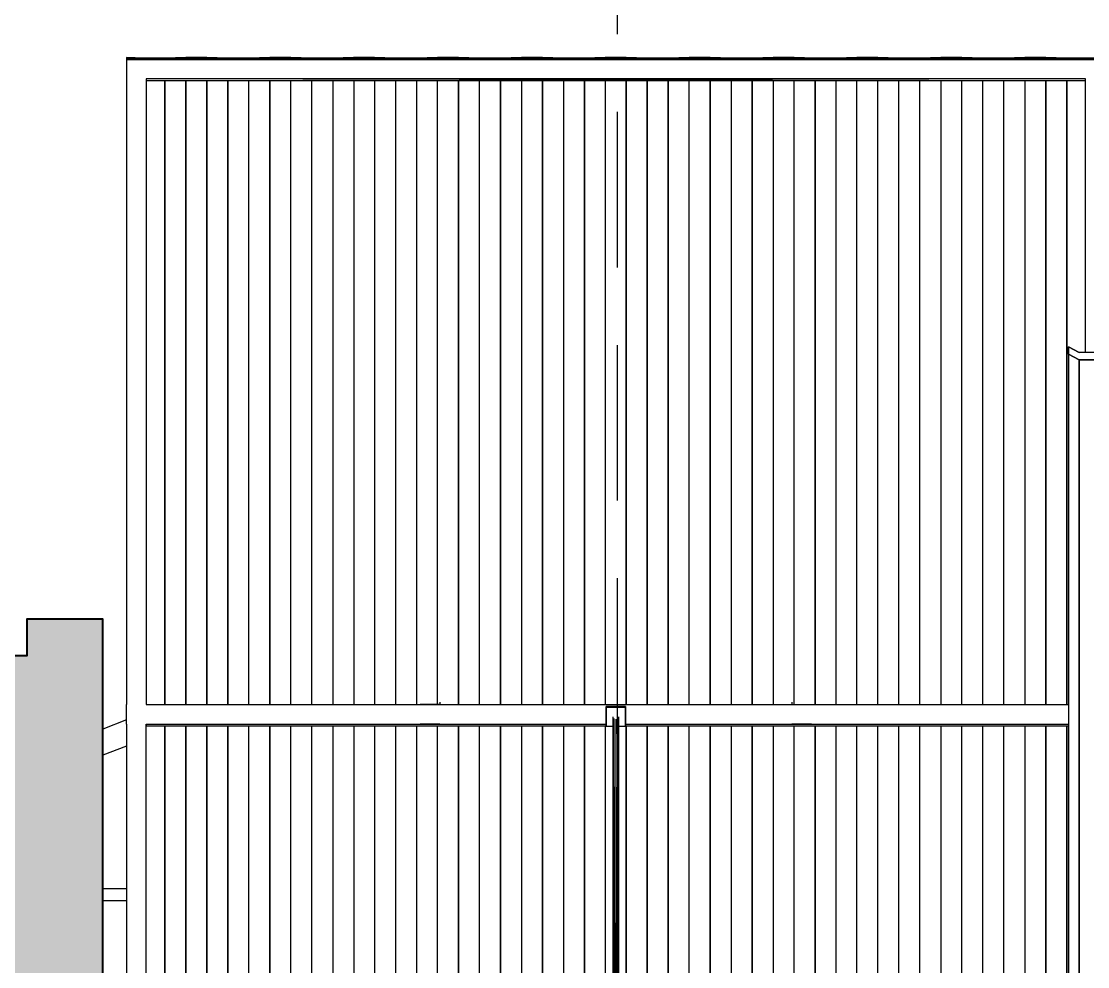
# Model space of a CAD drawing. Extents: x -43 to 90, y 6 to 81.
# Drawn here: x -27.278 to -22.92, y 25.142 to 29.004 of the extents above; entities that cross this region are included whole.
import ezdxf

# ---------------------------------------------------------------- set-up
doc = ezdxf.new("R2010")
doc.units = 0
doc.header["$LTSCALE"] = 0.1
doc.header["$MEASUREMENT"] = 0
doc.linetypes.add('HIDDEN', pattern=[9.525, 6.35, -3.175])
for name, color, linetype in [('cobertura nova', 4, 'CONTINUOUS'), ('hachures cobertura', 252, 'CONTINUOUS'), ('visto', 9, 'CONTINUOUS')]:
    doc.layers.add(name, color=color, linetype=linetype)
doc.layers.add('cortado', color=7, linetype='CONTINUOUS', lineweight=40)
doc.layers.add('hachuras cortado', color=7, linetype='CONTINUOUS', true_color=0xfeffff)

msp = doc.modelspace()

# ---------------------------------------------------------------- hatches: boundary and pattern name
at = {"layer": 'hachuras cortado', "linetype": 'ByBlock'}
msp.add_hatch(color=256, dxfattribs=at).paths.add_polyline_path([(-36.7201, 21.2918), (-36.7201, 20.1319), (-36.2201, 20.1319), (-36.2201, 21.3018), (-33.6669, 21.3018), (-33.6669, 20.1319), (-33.3269, 20.1319), (-33.3269, 21.3018), (-30.5051, 21.3018), (-30.5051, 20.1319), (-30.1351, 20.1319), (-30.1351, 21.3018), (-27.3666, 21.3018), (-27.3666, 20.1319), (-26.9452, 20.1319), (-26.9452, 22.2618), (-26.9452, 25.0018), (-26.9452, 26.5619), (-27.2552, 26.5619), (-27.2552, 26.4119), (-27.772, 26.4119), (-31.9364, 28.7011), (-35.9739, 26.082), (-36.3696, 26.0006), (-36.3696, 26.4119), (-36.6701, 26.4119), (-36.6701, 21.2918)])

# ---------------------------------------------------------------- linework, layer by layer
at = {"layer": 'cobertura nova'}
for p, q in [((-26.8483, 28.8558), (-26.8483, 28.7684)), ((-26.777, 28.8534), (-26.8483, 28.8558)), ((-26.6913, 28.8534), (-26.6056, 28.8563)), ((-26.6056, 28.8563), (-26.6913, 28.8534)), ((-26.6056, 28.8563), (-26.6056, 28.8563)), ((-26.6056, 28.8563), (-26.5199, 28.8563)), ((-26.5199, 28.8563), (-26.6056, 28.8563)), ((-26.5199, 28.8563), (-26.5199, 28.8563)), ((-26.5199, 28.8563), (-26.4342, 28.8534)), ((-26.4342, 28.8534), (-26.5199, 28.8563)), ((-26.3484, 28.8534), (-26.2627, 28.8563)), ((-26.2627, 28.8563), (-26.3484, 28.8534)), ((-26.2627, 28.8563), (-26.2627, 28.8563)), ((-26.2627, 28.8563), (-26.2627, 28.8563)), ((-26.2627, 28.8563), (-26.177, 28.8563)), ((-26.177, 28.8563), (-26.2627, 28.8563)), ((-26.177, 28.8563), (-26.177, 28.8563)), ((-26.177, 28.8563), (-26.0913, 28.8534)), ((-26.0913, 28.8534), (-26.177, 28.8563)), ((-26.0056, 28.8534), (-25.9199, 28.8563)), ((-25.9199, 28.8563), (-26.0056, 28.8534)), ((-25.9199, 28.8563), (-25.9199, 28.8563)), ((-25.9199, 28.8563), (-25.8342, 28.8563)), ((-25.8342, 28.8563), (-25.9199, 28.8563)), ((-25.8342, 28.8563), (-25.8342, 28.8563)), ((-25.8342, 28.8563), (-25.7484, 28.8534)), ((-25.7484, 28.8534), (-25.8342, 28.8563)), ((-25.6627, 28.8534), (-25.577, 28.8563)), ((-25.577, 28.8563), (-25.6627, 28.8534)), ((-25.577, 28.8563), (-25.577, 28.8563)), ((-25.577, 28.8563), (-25.577, 28.8563)), ((-25.577, 28.8563), (-25.4913, 28.8563)), ((-25.4913, 28.8563), (-25.577, 28.8563)), ((-25.4913, 28.8563), (-25.4913, 28.8563)), ((-25.4913, 28.8563), (-25.4913, 28.8563)), ((-25.4913, 28.8563), (-25.4056, 28.8534)), ((-25.4056, 28.8534), (-25.4913, 28.8563)), ((-25.3199, 28.8534), (-25.2342, 28.8563)), ((-25.2342, 28.8563), (-25.3199, 28.8534)), ((-25.2342, 28.8563), (-25.2342, 28.8563)), ((-25.2342, 28.8563), (-25.1484, 28.8563)), ((-25.1484, 28.8563), (-25.2342, 28.8563)), ((-25.1484, 28.8563), (-25.1484, 28.8563)), ((-25.1484, 28.8563), (-25.0627, 28.8534)), ((-25.0627, 28.8534), (-25.1484, 28.8563)), ((-24.977, 28.8534), (-24.8913, 28.8563)), ((-24.8913, 28.8563), (-24.977, 28.8534)), ((-24.8913, 28.8563), (-24.8913, 28.8563)), ((-24.8913, 28.8563), (-24.8056, 28.8563)), ((-24.8056, 28.8563), (-24.8913, 28.8563)), ((-24.8056, 28.8563), (-24.8056, 28.8563)), ((-24.8056, 28.8563), (-24.8056, 28.8563)), ((-24.8056, 28.8563), (-24.7199, 28.8534)), ((-24.7199, 28.8534), (-24.8056, 28.8563)), ((-24.6342, 28.8534), (-24.5484, 28.8563)), ((-24.5484, 28.8563), (-24.6342, 28.8534)), ((-24.5484, 28.8563), (-24.5484, 28.8563)), ((-24.5484, 28.8563), (-24.5484, 28.8563)), ((-24.5484, 28.8563), (-24.4627, 28.8563)), ((-24.4627, 28.8563), (-24.5484, 28.8563)), ((-24.4627, 28.8563), (-24.4627, 28.8563)), ((-24.4627, 28.8563), (-24.4627, 28.8563)), ((-24.4627, 28.8563), (-24.377, 28.8534)), ((-24.377, 28.8534), (-24.4627, 28.8563)), ((-24.2913, 28.8534), (-24.2056, 28.8563)), ((-24.2056, 28.8563), (-24.2913, 28.8534)), ((-24.2056, 28.8563), (-24.2056, 28.8563)), ((-24.2056, 28.8563), (-24.1199, 28.8563)), ((-24.1199, 28.8563), (-24.2056, 28.8563)), ((-24.1199, 28.8563), (-24.1199, 28.8563)), ((-24.1199, 28.8563), (-24.1199, 28.8563)), ((-24.1199, 28.8563), (-24.0342, 28.8534)), ((-24.0342, 28.8534), (-24.1199, 28.8563)), ((-23.9484, 28.8534), (-23.8627, 28.8563)), ((-23.8627, 28.8563), (-23.9484, 28.8534)), ((-23.8627, 28.8563), (-23.8627, 28.8563)), ((-23.8627, 28.8563), (-23.777, 28.8563)), ((-23.777, 28.8563), (-23.8627, 28.8563)), ((-23.777, 28.8563), (-23.777, 28.8563)), ((-23.777, 28.8563), (-23.777, 28.8563)), ((-23.777, 28.8563), (-23.6913, 28.8534)), ((-23.6913, 28.8534), (-23.777, 28.8563)), ((-23.6056, 28.8534), (-23.5199, 28.8563)), ((-23.5199, 28.8563), (-23.6056, 28.8534)), ((-23.5199, 28.8563), (-23.5199, 28.8563)), ((-23.5199, 28.8563), (-23.5199, 28.8563)), ((-23.5199, 28.8563), (-23.4342, 28.8563)), ((-23.4342, 28.8563), (-23.5199, 28.8563)), ((-23.4342, 28.8563), (-23.4342, 28.8563)), ((-23.4342, 28.8563), (-23.4342, 28.8563)), ((-23.4342, 28.8563), (-23.3484, 28.8534)), ((-23.3484, 28.8534), (-23.4342, 28.8563)), ((-23.2627, 28.8534), (-23.177, 28.8563)), ((-23.177, 28.8563), (-23.2627, 28.8534)), ((-23.177, 28.8563), (-23.177, 28.8563)), ((-23.177, 28.8563), (-23.0913, 28.8563)), ((-23.0913, 28.8563), (-23.177, 28.8563)), ((-23.0913, 28.8563), (-23.0913, 28.8563)), ((-23.0913, 28.8563), (-23.0056, 28.8534)), ((-23.0056, 28.8534), (-23.0913, 28.8563)), ((-22.9199, 28.8534), (-22.8342, 28.8563)), ((-22.8342, 28.8563), (-22.9199, 28.8534)), ((-26.7769, 28.8496), (-26.8483, 28.8521)), ((-26.8483, 28.8521), (-26.7769, 28.8496)), ((-26.8483, 28.8483), (-26.7683, 28.8483)), ((-26.777, 28.8534), (-26.777, 28.8534)), ((-26.777, 28.8534), (-26.6913, 28.8534)), ((-26.6913, 28.8534), (-26.777, 28.8534)), ((-26.6912, 28.8496), (-26.7769, 28.8496)), ((-26.7769, 28.8483), (-26.7769, 28.8496)), ((-26.7769, 28.8496), (-26.6912, 28.8496)), ((-26.7683, 28.8483), (-22.9283, 28.8483)), ((-26.6913, 28.8534), (-26.6913, 28.8534)), ((-26.6055, 28.8526), (-26.6912, 28.8496)), ((-26.6912, 28.8496), (-26.6055, 28.8525)), ((-26.6912, 28.8496), (-26.6912, 28.8496)), ((-26.6912, 28.8496), (-26.6912, 28.8483)), ((-26.6912, 28.8483), (-26.6912, 28.8496)), ((-26.5198, 28.8526), (-26.6055, 28.8526)), ((-26.6055, 28.8526), (-26.6055, 28.8525)), ((-26.6055, 28.8525), (-26.6055, 28.8483)), ((-26.6055, 28.8483), (-26.6055, 28.8525)), ((-26.6055, 28.8525), (-26.5198, 28.8525)), ((-26.5198, 28.8525), (-26.5198, 28.8526)), ((-26.434, 28.8496), (-26.5198, 28.8526)), ((-26.5198, 28.8526), (-26.5198, 28.8483)), ((-26.5198, 28.8483), (-26.5198, 28.8525)), ((-26.5198, 28.8525), (-26.434, 28.8496)), ((-26.4342, 28.8534), (-26.4342, 28.8534)), ((-26.4342, 28.8534), (-26.3484, 28.8534)), ((-26.3484, 28.8534), (-26.4342, 28.8534)), ((-26.434, 28.8483), (-26.434, 28.8496)), ((-26.434, 28.8496), (-26.434, 28.8496)), ((-26.3483, 28.8496), (-26.434, 28.8496)), ((-26.434, 28.8496), (-26.434, 28.8483)), ((-26.434, 28.8496), (-26.3483, 28.8496)), ((-26.3484, 28.8534), (-26.3484, 28.8534)), ((-26.2626, 28.8526), (-26.3483, 28.8496)), ((-26.3483, 28.8496), (-26.2626, 28.8525)), ((-26.3483, 28.8483), (-26.3483, 28.8496)), ((-26.2626, 28.8525), (-26.2626, 28.8526)), ((-26.1769, 28.8526), (-26.2626, 28.8526)), ((-26.2626, 28.8526), (-26.2626, 28.8483)), ((-26.2626, 28.8483), (-26.2626, 28.8525)), ((-26.2626, 28.8525), (-26.1769, 28.8525)), ((-26.1769, 28.8483), (-26.1769, 28.8526)), ((-26.0912, 28.8496), (-26.1769, 28.8526)), ((-26.1769, 28.8525), (-26.0912, 28.8496)), ((-26.0913, 28.8534), (-26.0913, 28.8534)), ((-26.0913, 28.8534), (-26.0056, 28.8534)), ((-26.0056, 28.8534), (-26.0913, 28.8534)), ((-26.0912, 28.8483), (-26.0912, 28.8496)), ((-26.0055, 28.8496), (-26.0912, 28.8496)), ((-26.0912, 28.8496), (-26.0055, 28.8496)), ((-26.0056, 28.8534), (-26.0056, 28.8534)), ((-25.9198, 28.8526), (-26.0055, 28.8496)), ((-26.0055, 28.8496), (-25.9198, 28.8525)), ((-26.0055, 28.8496), (-26.0055, 28.8483)), ((-25.9198, 28.8526), (-25.9198, 28.8483)), ((-25.834, 28.8526), (-25.9198, 28.8526)), ((-25.9198, 28.8525), (-25.834, 28.8525)), ((-25.834, 28.8483), (-25.834, 28.8526)), ((-25.7483, 28.8496), (-25.834, 28.8526)), ((-25.834, 28.8525), (-25.7483, 28.8496)), ((-25.7484, 28.8534), (-25.7484, 28.8534)), ((-25.7484, 28.8534), (-25.7484, 28.8534)), ((-25.7484, 28.8534), (-25.6627, 28.8534)), ((-25.6627, 28.8534), (-25.7484, 28.8534)), ((-25.7483, 28.8496), (-25.7483, 28.8483)), ((-25.6626, 28.8496), (-25.7483, 28.8496)), ((-25.7483, 28.8496), (-25.6626, 28.8496)), ((-25.6627, 28.8534), (-25.6627, 28.8534)), ((-25.5769, 28.8526), (-25.6626, 28.8496)), ((-25.6626, 28.8496), (-25.5769, 28.8525)), ((-25.6626, 28.8496), (-25.6626, 28.8483)), ((-25.5769, 28.8483), (-25.5769, 28.8526)), ((-25.4912, 28.8526), (-25.5769, 28.8526)), ((-25.5769, 28.8525), (-25.4912, 28.8525)), ((-25.4912, 28.8525), (-25.4912, 28.8526)), ((-25.4055, 28.8496), (-25.4912, 28.8526)), ((-25.4912, 28.8526), (-25.4912, 28.8483)), ((-25.4912, 28.8483), (-25.4912, 28.8525)), ((-25.4912, 28.8525), (-25.4055, 28.8496)), ((-25.4056, 28.8534), (-25.4056, 28.8534)), ((-25.4056, 28.8534), (-25.3199, 28.8534)), ((-25.3199, 28.8534), (-25.4056, 28.8534)), ((-25.4055, 28.8483), (-25.4055, 28.8496)), ((-25.3198, 28.8496), (-25.4055, 28.8496)), ((-25.4055, 28.8496), (-25.3198, 28.8496)), ((-25.3199, 28.8534), (-25.3199, 28.8534)), ((-25.234, 28.8526), (-25.3198, 28.8496)), ((-25.3198, 28.8496), (-25.234, 28.8525)), ((-25.3198, 28.8483), (-25.3198, 28.8496)), ((-25.3198, 28.8496), (-25.3198, 28.8496)), ((-25.3198, 28.8496), (-25.3198, 28.8483)), ((-25.234, 28.8526), (-25.234, 28.8483)), ((-25.1483, 28.8526), (-25.234, 28.8526)), ((-25.234, 28.8525), (-25.1483, 28.8525)), ((-25.1483, 28.8525), (-25.1483, 28.8526)), ((-25.0626, 28.8496), (-25.1483, 28.8526)), ((-25.1483, 28.8526), (-25.1483, 28.8483)), ((-25.1483, 28.8483), (-25.1483, 28.8525)), ((-25.1483, 28.8525), (-25.0626, 28.8496)), ((-25.0627, 28.8534), (-25.0627, 28.8534)), ((-25.0627, 28.8534), (-24.977, 28.8534)), ((-24.977, 28.8534), (-25.0627, 28.8534)), ((-25.0626, 28.8496), (-25.0626, 28.8483)), ((-24.9769, 28.8496), (-25.0626, 28.8496)), ((-25.0626, 28.8496), (-24.9769, 28.8496)), ((-24.977, 28.8534), (-24.977, 28.8534)), ((-24.977, 28.8534), (-24.977, 28.8534)), ((-24.8912, 28.8526), (-24.9769, 28.8496)), ((-24.9769, 28.8496), (-24.8912, 28.8525)), ((-24.9769, 28.8483), (-24.9769, 28.8496)), ((-24.9769, 28.8496), (-24.9769, 28.8496)), ((-24.9769, 28.8496), (-24.9769, 28.8483)), ((-24.8912, 28.8483), (-24.8912, 28.8526)), ((-24.8055, 28.8526), (-24.8912, 28.8526)), ((-24.8912, 28.8525), (-24.8055, 28.8525)), ((-24.8055, 28.8525), (-24.8055, 28.8526)), ((-24.7198, 28.8496), (-24.8055, 28.8526)), ((-24.8055, 28.8526), (-24.8055, 28.8483)), ((-24.8055, 28.8483), (-24.8055, 28.8525)), ((-24.8055, 28.8525), (-24.7198, 28.8496)), ((-24.7199, 28.8534), (-24.7199, 28.8534)), ((-24.7199, 28.8534), (-24.6342, 28.8534)), ((-24.6342, 28.8534), (-24.7199, 28.8534)), ((-24.7198, 28.8483), (-24.7198, 28.8496)), ((-24.7198, 28.8496), (-24.7198, 28.8496)), ((-24.634, 28.8496), (-24.7198, 28.8496)), ((-24.7198, 28.8496), (-24.7198, 28.8483)), ((-24.7198, 28.8496), (-24.634, 28.8496)), ((-24.6342, 28.8534), (-24.6342, 28.8534)), ((-24.6342, 28.8534), (-24.6342, 28.8534)), ((-24.5483, 28.8526), (-24.634, 28.8496)), ((-24.634, 28.8496), (-24.5483, 28.8525)), ((-24.634, 28.8483), (-24.634, 28.8496)), ((-24.634, 28.8496), (-24.634, 28.8496)), ((-24.634, 28.8496), (-24.634, 28.8483)), ((-24.5483, 28.8483), (-24.5483, 28.8526)), ((-24.4626, 28.8526), (-24.5483, 28.8526)), ((-24.5483, 28.8525), (-24.4626, 28.8525)), ((-24.4626, 28.8525), (-24.4626, 28.8526)), ((-24.3769, 28.8496), (-24.4626, 28.8526)), ((-24.4626, 28.8526), (-24.4626, 28.8483)), ((-24.4626, 28.8483), (-24.4626, 28.8525)), ((-24.4626, 28.8525), (-24.3769, 28.8496)), ((-24.377, 28.8534), (-24.377, 28.8534)), ((-24.377, 28.8534), (-24.377, 28.8534)), ((-24.377, 28.8534), (-24.2913, 28.8534)), ((-24.2913, 28.8534), (-24.377, 28.8534)), ((-24.3769, 28.8496), (-24.3769, 28.8483)), ((-24.2912, 28.8496), (-24.3769, 28.8496)), ((-24.3769, 28.8496), (-24.2912, 28.8496)), ((-24.2913, 28.8534), (-24.2913, 28.8534)), ((-24.2055, 28.8526), (-24.2912, 28.8496)), ((-24.2912, 28.8496), (-24.2055, 28.8525)), ((-24.2912, 28.8483), (-24.2912, 28.8496)), ((-24.2912, 28.8496), (-24.2912, 28.8496)), ((-24.2912, 28.8496), (-24.2912, 28.8483)), ((-24.2055, 28.8526), (-24.2055, 28.8483)), ((-24.1198, 28.8526), (-24.2055, 28.8526)), ((-24.2055, 28.8525), (-24.1198, 28.8525)), ((-24.1198, 28.8483), (-24.1198, 28.8526)), ((-24.034, 28.8496), (-24.1198, 28.8526)), ((-24.1198, 28.8525), (-24.034, 28.8496)), ((-24.0342, 28.8534), (-24.0342, 28.8534)), ((-24.0342, 28.8534), (-23.9484, 28.8534)), ((-23.9484, 28.8534), (-24.0342, 28.8534)), ((-24.034, 28.8483), (-24.034, 28.8496)), ((-24.034, 28.8496), (-24.034, 28.8496)), ((-23.9483, 28.8496), (-24.034, 28.8496)), ((-24.034, 28.8496), (-24.034, 28.8483)), ((-24.034, 28.8496), (-23.9483, 28.8496)), ((-23.9484, 28.8534), (-23.9484, 28.8534)), ((-23.9484, 28.8534), (-23.9484, 28.8534)), ((-23.8626, 28.8526), (-23.9483, 28.8496)), ((-23.9483, 28.8496), (-23.8626, 28.8525)), ((-23.9483, 28.8483), (-23.9483, 28.8496)), ((-23.8626, 28.8483), (-23.8626, 28.8526)), ((-23.7769, 28.8526), (-23.8626, 28.8526)), ((-23.8626, 28.8525), (-23.7769, 28.8525)), ((-23.7769, 28.8483), (-23.7769, 28.8526)), ((-23.6912, 28.8496), (-23.7769, 28.8526)), ((-23.7769, 28.8525), (-23.6912, 28.8496)), ((-23.6913, 28.8534), (-23.6913, 28.8534)), ((-23.6913, 28.8534), (-23.6056, 28.8534)), ((-23.6056, 28.8534), (-23.6913, 28.8534)), ((-23.6912, 28.8483), (-23.6912, 28.8496)), ((-23.6055, 28.8496), (-23.6912, 28.8496)), ((-23.6912, 28.8496), (-23.6055, 28.8496)), ((-23.6056, 28.8534), (-23.6056, 28.8534)), ((-23.6056, 28.8534), (-23.6056, 28.8534)), ((-23.5198, 28.8526), (-23.6055, 28.8496)), ((-23.6055, 28.8496), (-23.5198, 28.8525)), ((-23.6055, 28.8483), (-23.6055, 28.8496)), ((-23.5198, 28.8526), (-23.5198, 28.8483)), ((-23.434, 28.8526), (-23.5198, 28.8526)), ((-23.5198, 28.8525), (-23.434, 28.8525)), ((-23.434, 28.8483), (-23.434, 28.8526)), ((-23.3483, 28.8496), (-23.434, 28.8526)), ((-23.434, 28.8525), (-23.3483, 28.8496)), ((-23.3484, 28.8534), (-23.3484, 28.8534)), ((-23.3484, 28.8534), (-23.2627, 28.8534)), ((-23.2627, 28.8534), (-23.3484, 28.8534)), ((-23.3483, 28.8483), (-23.3483, 28.8496)), ((-23.2626, 28.8496), (-23.3483, 28.8496)), ((-23.3483, 28.8496), (-23.2626, 28.8496)), ((-23.2627, 28.8534), (-23.2627, 28.8534)), ((-23.1769, 28.8526), (-23.2626, 28.8496)), ((-23.2626, 28.8496), (-23.1769, 28.8525)), ((-23.2626, 28.8483), (-23.2626, 28.8496)), ((-23.1769, 28.8526), (-23.1769, 28.8483)), ((-23.0912, 28.8526), (-23.1769, 28.8526)), ((-23.1769, 28.8525), (-23.0912, 28.8525)), ((-23.0912, 28.8525), (-23.0912, 28.8526)), ((-23.0055, 28.8496), (-23.0912, 28.8526)), ((-23.0912, 28.8526), (-23.0912, 28.8483)), ((-23.0912, 28.8483), (-23.0912, 28.8525)), ((-23.0912, 28.8525), (-23.0055, 28.8496)), ((-23.0056, 28.8534), (-23.0056, 28.8534)), ((-23.0056, 28.8534), (-22.9199, 28.8534)), ((-22.9199, 28.8534), (-23.0056, 28.8534)), ((-23.0055, 28.8483), (-23.0055, 28.8496)), ((-23.0055, 28.8496), (-23.0055, 28.8496)), ((-22.9198, 28.8496), (-23.0055, 28.8496)), ((-23.0055, 28.8496), (-23.0055, 28.8483)), ((-23.0055, 28.8496), (-22.9198, 28.8496)), ((-22.9283, 28.8483), (-22.8483, 28.8483)), ((-22.9199, 28.8534), (-22.9199, 28.8534)), ((-22.9198, 28.8496), (-22.834, 28.8525)), ((-22.9198, 28.8483), (-22.9198, 28.8496)), ((-26.8483, 28.7684), (-26.8483, 26.2127)), ((-22.9283, 28.7684), (-26.7683, 28.7603)), ((-22.9283, 28.7684), (-26.7683, 28.7684)), ((-26.7683, 28.7684), (-26.7683, 28.7603)), ((-26.7683, 28.7684), (-26.7683, 26.2127)), ((-22.9283, 28.7603), (-22.9283, 28.7684)), ((-22.9283, 28.7603), (-26.7683, 28.7603)), ((-22.9283, 27.651), (-22.9283, 28.7603)), ((-22.9985, 27.6444), (-22.9984, 27.674)), ((-22.9984, 27.674), (-22.9985, 27.6444)), ((-22.955, 27.6213), (-22.9985, 27.6444)), ((-22.9985, 27.6444), (-22.9985, 20.8632)), ((-22.9985, 27.6444), (-22.955, 27.6214)), ((-22.9984, 27.674), (-22.9549, 27.6509)), ((-22.9549, 27.651), (-22.9984, 27.674)), ((-22.9984, 27.6443), (-22.9984, 27.6444)), ((-22.8692, 27.651), (-22.9549, 27.651)), ((-22.955, 27.6214), (-22.8693, 27.6214)), ((-22.8693, 27.6213), (-22.955, 27.6213)), ((-22.9549, 27.6213), (-22.9549, 27.6214)), ((-26.8483, 26.1328), (-26.8483, 26.2127)), ((-26.7683, 26.2127), (-22.9985, 26.2127)), ((-25.5683, 26.2127), (-25.6483, 26.2127)), ((-25.5683, 26.2217), (-25.5683, 26.2127)), ((-24.8883, 26.1247), (-24.8883, 26.2046)), ((-24.8083, 26.2046), (-24.8883, 26.2046)), ((-24.8883, 26.2046), (-24.8883, 26.2023)), ((-24.8883, 26.2023), (-24.8883, 26.2046)), ((-24.8883, 26.2023), (-24.8083, 26.2023)), ((-24.8883, 26.2023), (-24.8883, 26.1225)), ((-24.8883, 26.1225), (-24.8883, 26.2023)), ((-24.8083, 26.2046), (-24.8083, 26.2023)), ((-24.8083, 26.2023), (-24.8083, 26.2046)), ((-24.8083, 26.2023), (-24.8083, 26.1225)), ((-24.8083, 26.1225), (-24.8083, 26.2023)), ((-24.1283, 26.2217), (-24.1283, 26.2127)), ((-24.1283, 26.2127), (-24.0483, 26.2127)), ((-24.8594, 21.763), (-24.8594, 26.1626)), ((-24.8562, 21.763), (-24.8594, 26.1626)), ((-24.8562, 26.1558), (-24.8483, 21.763)), ((-24.8561, 21.763), (-24.8562, 26.1558)), ((-24.8482, 26.153), (-24.8404, 21.763)), ((-24.8482, 26.153), (-24.8482, 21.763)), ((-24.8403, 26.1558), (-24.837, 21.763)), ((-24.8402, 21.763), (-24.8403, 26.1558)), ((-24.837, 26.1626), (-24.8369, 21.763)), ((-26.8483, 26.1328), (-26.8483, 23.4972)), ((-26.7683, 26.1328), (-24.8883, 26.1328)), ((-26.7683, 23.4972), (-26.7683, 26.1328)), ((-26.7683, 26.1328), (-26.7683, 26.1247)), ((-24.8883, 26.1247), (-26.7683, 26.1247)), ((-25.6483, 26.1328), (-25.5683, 26.1328)), ((-25.5683, 26.1328), (-25.6483, 26.1328)), ((-24.8883, 26.1225), (-24.8883, 26.1247)), ((-24.8594, 26.1225), (-24.8883, 26.1225)), ((-24.8083, 26.1225), (-24.837, 26.1225)), ((-24.8083, 26.1328), (-22.9985, 26.1328)), ((-22.9985, 26.1247), (-24.8083, 26.1247)), ((-24.8055, 23.4972), (-24.8055, 26.1247)), ((-24.8055, 26.1247), (-24.8055, 23.4972)), ((-24.1283, 26.1328), (-24.0483, 26.1328)), ((-24.0483, 26.1328), (-24.1283, 26.1328)), ((-23.0055, 23.4972), (-23.0055, 26.1247))]:
    msp.add_line(p, q, dxfattribs=at)
at = {"layer": 'cortado', "flags": 128}
msp.add_lwpolyline([(-27.3666, 20.1319), (-26.9452, 20.1319), (-26.9452, 22.2618), (-26.9452, 25.0018), (-26.9452, 26.5619), (-27.2552, 26.5619), (-27.2552, 26.4119), (-27.772, 26.4119)], dxfattribs=at)
at = {"layer": 'hachures cobertura', "linetype": 'HIDDEN'}
msp.add_line((-24.8435, 34.3484), (-24.8435, 6.7111), dxfattribs=at)
at = {"layer": 'hachures cobertura'}
for p, q in [((-26.6912, 28.7603), (-26.6912, 26.2127)), ((-26.6912, 26.2127), (-26.6912, 28.7603)), ((-26.6055, 28.7603), (-26.6055, 26.2127)), ((-26.6055, 26.2127), (-26.6055, 28.7603)), ((-26.5198, 26.2127), (-26.5198, 28.7603)), ((-26.5198, 28.7603), (-26.5198, 26.2127)), ((-26.434, 26.2127), (-26.434, 28.7603)), ((-26.434, 28.7603), (-26.434, 26.2127)), ((-26.3483, 26.2127), (-26.3483, 28.7603)), ((-26.2626, 26.2127), (-26.2626, 28.7603)), ((-26.2626, 28.7603), (-26.2626, 26.2127)), ((-26.1769, 26.2127), (-26.1769, 28.7603)), ((-26.0912, 26.2127), (-26.0912, 28.7603)), ((-26.0055, 28.7603), (-26.0055, 26.2127)), ((-25.9198, 28.7603), (-25.9198, 26.2127)), ((-25.834, 26.2127), (-25.834, 28.7603)), ((-25.7483, 28.7603), (-25.7483, 26.2127)), ((-25.6626, 28.7603), (-25.6626, 26.2127)), ((-25.5769, 26.2127), (-25.5769, 28.7603)), ((-25.4912, 26.2127), (-25.4912, 28.7603)), ((-25.4912, 28.7603), (-25.4912, 26.2127)), ((-25.4055, 26.2127), (-25.4055, 28.7603)), ((-25.3198, 26.2127), (-25.3198, 28.7603)), ((-25.3198, 28.7603), (-25.3198, 26.2127)), ((-25.234, 28.7603), (-25.234, 26.2127)), ((-25.1483, 26.2127), (-25.1483, 28.7603)), ((-25.1483, 28.7603), (-25.1483, 26.2127)), ((-25.0626, 28.7603), (-25.0626, 26.2127)), ((-24.9769, 26.2127), (-24.9769, 28.7603)), ((-24.9769, 28.7603), (-24.9769, 26.2127)), ((-24.8912, 26.2127), (-24.8912, 28.7603)), ((-24.8055, 26.2127), (-24.8055, 28.7603)), ((-24.8055, 28.7603), (-24.8055, 26.2127)), ((-24.7198, 26.2127), (-24.7198, 28.7603)), ((-24.7198, 28.7603), (-24.7198, 26.2127)), ((-24.634, 26.2127), (-24.634, 28.7603)), ((-24.634, 28.7603), (-24.634, 26.2127)), ((-24.5483, 26.2127), (-24.5483, 28.7603)), ((-24.4626, 26.2127), (-24.4626, 28.7603)), ((-24.4626, 28.7603), (-24.4626, 26.2127)), ((-24.3769, 28.7603), (-24.3769, 26.2127)), ((-24.2912, 26.2127), (-24.2912, 28.7603)), ((-24.2912, 28.7603), (-24.2912, 26.2127)), ((-24.2055, 28.7603), (-24.2055, 26.2127)), ((-24.1198, 26.2127), (-24.1198, 28.7603)), ((-24.034, 26.2127), (-24.034, 28.7603)), ((-24.034, 28.7603), (-24.034, 26.2127)), ((-23.9483, 26.2127), (-23.9483, 28.7603)), ((-23.8626, 26.2127), (-23.8626, 28.7603)), ((-23.7769, 26.2127), (-23.7769, 28.7603)), ((-23.6912, 26.2127), (-23.6912, 28.7603)), ((-23.6055, 26.2127), (-23.6055, 28.7603)), ((-23.5198, 28.7603), (-23.5198, 26.2127)), ((-23.434, 26.2127), (-23.434, 28.7603)), ((-23.3483, 26.2127), (-23.3483, 28.7603)), ((-23.2626, 26.2127), (-23.2626, 28.7603)), ((-23.1769, 28.7603), (-23.1769, 26.2127)), ((-23.0912, 26.2127), (-23.0912, 28.7603)), ((-23.0912, 28.7603), (-23.0912, 26.2127)), ((-23.0055, 26.2127), (-23.0055, 28.7603)), ((-23.0055, 28.7603), (-23.0055, 26.2127)), ((-22.955, 27.6213), (-22.9551, 20.8788)), ((-22.9551, 20.8788), (-22.955, 27.6213)), ((-26.6912, 26.1247), (-26.6912, 23.4972)), ((-26.6912, 23.4972), (-26.6912, 26.1247)), ((-26.6055, 26.1247), (-26.6055, 23.4972)), ((-26.6055, 23.4972), (-26.6055, 26.1247)), ((-26.5198, 23.4972), (-26.5198, 26.1247)), ((-26.5198, 26.1247), (-26.5198, 23.4972)), ((-26.4341, 23.4972), (-26.434, 26.1247)), ((-26.434, 26.1247), (-26.4341, 23.4972)), ((-26.3483, 23.4972), (-26.3483, 26.1247)), ((-26.2626, 23.4972), (-26.2626, 26.1247)), ((-26.2626, 26.1247), (-26.2626, 23.4972)), ((-26.1769, 23.4972), (-26.1769, 26.1247)), ((-26.0912, 23.4972), (-26.0912, 26.1247)), ((-26.0055, 26.1247), (-26.0055, 23.4972)), ((-25.9198, 26.1247), (-25.9198, 23.4972)), ((-25.8341, 23.4972), (-25.834, 26.1247)), ((-25.7483, 26.1247), (-25.7483, 23.4972)), ((-25.6626, 26.1247), (-25.6626, 23.4972)), ((-25.5769, 23.4972), (-25.5769, 26.1247)), ((-25.4912, 23.4972), (-25.4912, 26.1247)), ((-25.4912, 26.1247), (-25.4912, 23.4972)), ((-25.4055, 23.4972), (-25.4055, 26.1247)), ((-25.3198, 23.4972), (-25.3198, 26.1247)), ((-25.3198, 26.1247), (-25.3198, 23.4972)), ((-25.234, 26.1247), (-25.2341, 23.4972)), ((-25.1483, 23.4972), (-25.1483, 26.1247)), ((-25.1483, 26.1247), (-25.1483, 23.4972)), ((-25.0626, 26.1247), (-25.0626, 23.4972)), ((-24.9769, 23.4972), (-24.9769, 26.1247)), ((-24.9769, 26.1247), (-24.9769, 23.4972)), ((-24.8912, 23.4972), (-24.8912, 26.1247)), ((-24.7198, 23.4972), (-24.7198, 26.1247)), ((-24.7198, 26.1247), (-24.7198, 23.4972)), ((-24.6341, 23.4972), (-24.634, 26.1247)), ((-24.634, 26.1247), (-24.6341, 23.4972)), ((-24.5483, 23.4972), (-24.5483, 26.1247)), ((-24.4626, 23.4972), (-24.4626, 26.1247)), ((-24.4626, 26.1247), (-24.4626, 23.4972)), ((-24.3769, 26.1247), (-24.3769, 23.4972)), ((-24.2912, 23.4972), (-24.2912, 26.1247)), ((-24.2912, 26.1247), (-24.2912, 23.4972)), ((-24.2055, 26.1247), (-24.2055, 23.4972)), ((-24.1198, 23.4972), (-24.1198, 26.1247)), ((-24.0341, 23.4972), (-24.034, 26.1247)), ((-24.034, 26.1247), (-24.0341, 23.4972)), ((-23.9483, 23.4972), (-23.9483, 26.1247)), ((-23.8626, 23.4972), (-23.8626, 26.1247)), ((-23.7769, 23.4972), (-23.7769, 26.1247)), ((-23.6912, 23.4972), (-23.6912, 26.1247)), ((-23.6055, 23.4972), (-23.6055, 26.1247)), ((-23.5198, 26.1247), (-23.5198, 23.4972)), ((-23.4341, 23.4972), (-23.434, 26.1247)), ((-23.3483, 23.4972), (-23.3483, 26.1247)), ((-23.2626, 23.4972), (-23.2626, 26.1247)), ((-23.1769, 26.1247), (-23.1769, 23.4972)), ((-23.0912, 23.4972), (-23.0912, 26.1247)), ((-23.0912, 26.1247), (-23.0912, 23.4972)), ((-23.0055, 26.1247), (-23.0055, 23.4972))]:
    msp.add_line(p, q, dxfattribs=at)
at = {"layer": 'visto'}
for p, q in [((-26.8483, 26.1495), (-26.9452, 26.1117)), ((-26.8483, 26.0431), (-26.9452, 26.0055)), ((-26.9452, 25.4618), (-26.8483, 25.4618)), ((-26.9452, 25.4118), (-26.8483, 25.4118))]:
    msp.add_line(p, q, dxfattribs=at)

doc.saveas('drawing.dxf')
